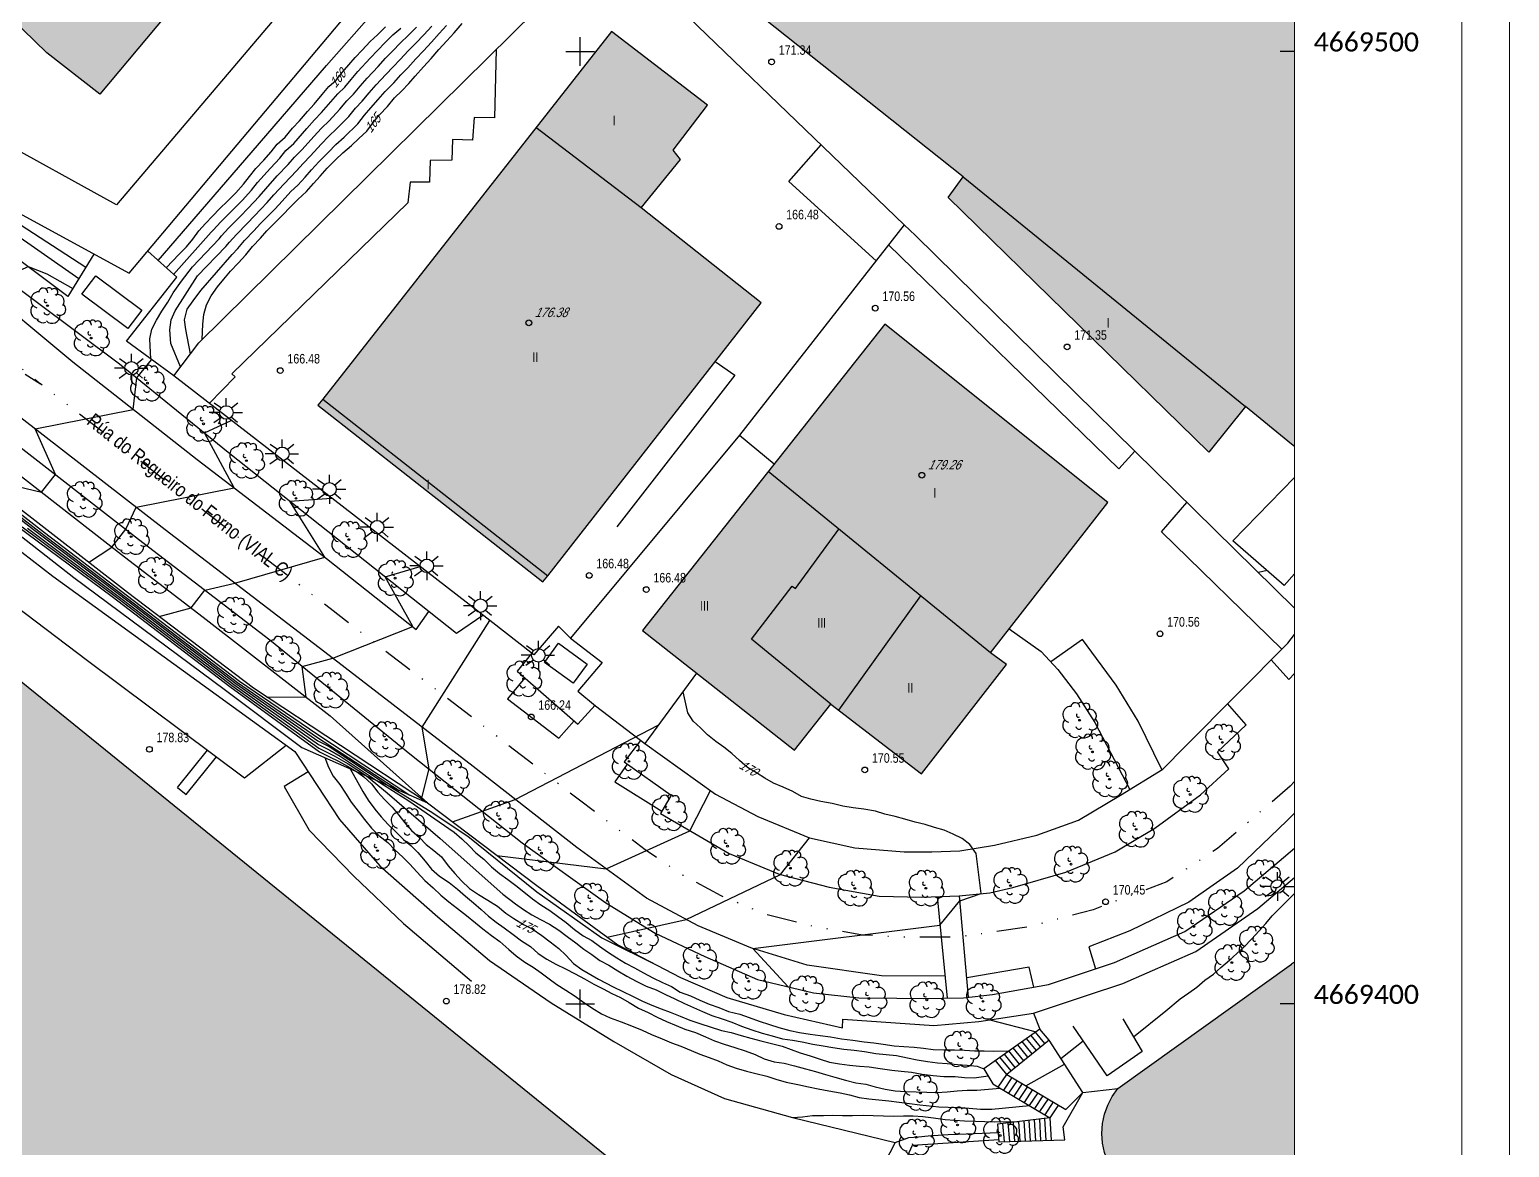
# Model space of a CAD drawing. Header units: metres. Extents: x 523239 to 523998, y 4669208 to 4669802.
# Drawn here: x 523842.2 to 523997.5, y 4669384.9 to 4669502.3 of the extents above; entities that cross this region are included whole.
import ezdxf
from ezdxf.enums import TextEntityAlignment as Align

# ---------------------------------------------------------------- set-up
doc = ezdxf.new("R2010")
doc.units = ezdxf.units.M
doc.header["$MEASUREMENT"] = 0
doc.linetypes.add('MORSE_D', pattern=[31.75, 12.7, -6.35, 0, -6.35, 0, -6.35])
for name, color, linetype in [('031006 Cota terreno', 9, 'Continuous'), ('031007 Cota edificio', 7, 'Continuous'), ('032011 Curva cada 1 m', 40, 'Continuous'), ('032015 Curva cada 5 m', 34, 'Continuous'), ('033006 Texto cota terreno', 9, 'Continuous'), ('033007 Texto cota edificio', 9, 'Continuous'), ('033015 Texto curva maestra', 42, 'Continuous'), ('052001 Edificacion', 2, 'Continuous'), ('052004 Porche Tejavana', 7, 'Continuous'), ('052006 Division alturas', 9, 'Continuous'), ('052016 Cobertizo', 7, 'Continuous'), ('052027 Edificacion por pie_alero', 2, 'Continuous'), ('052028 Edificacion pie nuevo', 2, 'Continuous'), ('053006 Texto altura edificio', 7, 'Continuous'), ('053009 Texto altura edificio predominante', 7, 'Continuous'), ('063001 Texto via urbana', 7, 'Continuous'), ('072004 Bordillo Acera', 1, 'Continuous'), ('072013 Escaleras', 1, 'Continuous'), ('082001 Valla Alambrada', 7, 'ALAMBRADA'), ('082002 Muro Tapia', 6, 'Continuous'), ('082003 Puerta', 7, 'Continuous'), ('101001 Arbol', 3, 'Continuous'), ('141002 Farola pie', 7, 'Continuous'), ('192006 Paso cebra', 9, 'Continuous'), ('192008 Linea blanca', 9, 'Continuous'), ('192009 Grandes aparcamientos', 9, 'Continuous'), ('202001 Eje Calle', 254, 'MORSE_D'), ('990001 Sombreados', 7, 'Continuous'), ('992007 Cuadricula', 7, 'Continuous'), ('993007 Textos cuadricula', 7, 'Continuous')]:
    doc.layers.add(name, color=color, linetype=linetype)
doc.layers.add('992006 Lineas cajetin', color=7, linetype='Continuous', lineweight=0)
doc.styles.add('Legend', font='calibri.ttf')
doc.styles.get("Standard").update_dxf_attribs({"font": 'arial.ttf'})
doc.linetypes.add('ALAMBRADA', pattern='A,3,[131,GEOGRAMA.SHX,S=0.5,R=0,X=0,Y=0],3', length=6)

# ---------------------------------------------------------------- blocks, each defined once
blk = doc.blocks.new('COTAP')
at = {"color": 0}
blk.add_circle((0, 0), 0.3, dxfattribs=at)
blk = doc.blocks.new('FAROLA')
at = {"color": 0}
for p, q in [((-0.71, 0), (-1.79, 0)), ((-1.26, 1.02), (-0.51, 0.49)), ((0, 0.71), (0, 1.51)), ((1.21, 0.98), (0.55, 0.45)), ((0.71, 0), (1.71, 0)), ((-1.3, -1.04), (-0.51, -0.48)), ((0, -0.71), (0, -1.51)), ((1.17, -1.04), (0.51, -0.49))]:
    blk.add_line(p, q, dxfattribs=at)
blk.add_circle((0, 0), 0.71, dxfattribs=at)
blk = doc.blocks.new('ARBOL')
at = {"color": 0}
blk.add_circle((0, 0), 0.0939, dxfattribs=at)
for centre, radius, start, end in [((-0.45, 1.37), 0.48, 359.2878, 173.6078), ((0.16, 1.55), 0.336, 23.1565, 160.4665), ((0.7, 1.41), 0.384, 301.578, 139.328), ((-0.9, 0.61), 0.852, 92.28, 254.58), ((-0.15, 0.51), 0.192, 119.14, 310.56), ((1.05, 0.46), 0.708, 319.8556, 114.7656), ((1.31, -0.4), 0.612, 235.5275, 62.0275), ((-0.89, -0.54), 0.888, 142.64, 266.54), ((-0.48, -1.08), 0.72, 213.78, 295.32), ((-0.06, -0.61), 0.336, 189.64, 323.88), ((0.48, -1), 0.852, 224.67, 0.24)]:
    blk.add_arc(centre, radius, start, end, dxfattribs=at)

msp = doc.modelspace()

# ---------------------------------------------------------------- hatches: boundary and pattern name
at = {"layer": '990001 Sombreados', "true_color": 0xafafaf}
for points in [[(523890.83, 4669556.35), (523882.25, 4669514.92), (523868.28, 4669517.86), (523849.57, 4669495.52), (523844, 4669499.85), (523840.22, 4669503.53), (523837.04, 4669507.75), (523835.02, 4669511.84), (523832.8, 4669517.33), (523831.77, 4669521.55), (523831.46, 4669525.58), (523840.17, 4669566.87)], [(523975, 4669458.52), (523974.68, 4669458.78), (523969.83, 4669462.72), (523965.99, 4669457.92), (523938.64, 4669484.67), (523940.22, 4669486.82), (523916.73, 4669505.52), (523917.6, 4669506.69), (523906.75, 4669515.46), (523928.82, 4669544.44), (523926.35, 4669546.76), (523935.67, 4669558.23), (523974.68, 4669526.27), (523975, 4669526.01)], [(523919.01, 4669473.62), (523906.4, 4669483.58), (523910.52, 4669488.64), (523909.77, 4669489.64), (523913.37, 4669494.37), (523903.29, 4669502.11), (523872.97, 4669463.48), (523872.47, 4669462.86), (523896.09, 4669444.33), (523896.59, 4669444.96)], [(523931.98, 4669471.37), (523906.55, 4669439.19), (523922.51, 4669426.64), (523926.3, 4669431.48), (523935.82, 4669424.15), (523944.76, 4669435.63), (523943.08, 4669436.87), (523955.38, 4669452.63)], [(523820.77, 4669450.46), (523918.7, 4669371.15), (523867.66, 4669308.13), (523769.73, 4669387.44), (523773.43, 4669392.01), (523765.85, 4669398.15), (523810, 4669452.65), (523817.57, 4669446.51)], [(523975, 4669363.6), (523962.8, 4669352.87), (523959.81, 4669367.47), (523957.19, 4669380.98), (523956.49, 4669381.72), (523955.89, 4669382.54), (523955.41, 4669383.44), (523955.06, 4669384.4), (523954.85, 4669385.39), (523954.78, 4669386.41), (523954.84, 4669387.43), (523955.05, 4669388.42), (523955.39, 4669389.38), (523955.86, 4669390.28), (523956.46, 4669391.11), (523974.68, 4669404.17), (523975, 4669404.39)]]:
    msp.add_hatch(color=253, dxfattribs=at).paths.add_polyline_path(points, flags=0)

# ---------------------------------------------------------------- linework, layer by layer
at = {"layer": '032011 Curva cada 1 m'}
for points, elevation in [([(523855.7, 4669478.06), (523864.79, 4669488.6), (523873.38, 4669498.52), (523878.39, 4669504.19)], 159), ([(523854.92, 4669467.71), (523854.81, 4669469.83), (523855.02, 4669470.85), (523855.54, 4669471.78), (523856.1, 4669472.72), (523856.7, 4669473.69), (523857.27, 4669474.65), (523858.14, 4669475.9), (523859.29, 4669477.39), (523862.09, 4669480.33), (523862.36, 4669480.63), (523863.09, 4669481.43), (523864.36, 4669482.72), (523865.16, 4669483.56), (523866.32, 4669484.78), (523867, 4669485.58), (523868.21, 4669486.93), (523869.35, 4669488.13), (523870, 4669488.91), (523870.81, 4669489.7), (523872.05, 4669491.08), (523872.86, 4669491.96), (523873.64, 4669492.73), (523874.78, 4669493.94), (523875.49, 4669494.81), (523876.2, 4669495.52), (523876.92, 4669496.36), (523877.63, 4669497.2), (523878.78, 4669498.43), (523879.58, 4669499.28), (523880.31, 4669500.02), (523881.15, 4669500.9), (523881.96, 4669501.66), (523882.81, 4669502.55)], 162), ([(523858.06, 4669466.9), (523857.03, 4669469.33), (523856.91, 4669470.77), (523857.07, 4669471.82), (523857.5, 4669472.78), (523859.84, 4669476.46), (523862.79, 4669479.51), (523863.2, 4669479.97), (523863.92, 4669480.79), (523865.05, 4669481.95), (523865.8, 4669482.75), (523867.14, 4669484.13), (523867.85, 4669484.94), (523868.93, 4669486.1), (523870.24, 4669487.46), (523870.91, 4669488.24), (523871.69, 4669489.05), (523872.81, 4669490.25), (523873.6, 4669491.09), (523874.43, 4669491.86), (523875.72, 4669493.17), (523876.42, 4669494.06), (523877.12, 4669494.79), (523877.86, 4669495.65), (523878.58, 4669496.5), (523879.61, 4669497.57), (523880.38, 4669498.4), (523881.1, 4669499.16), (523881.95, 4669500.07), (523882.76, 4669500.87), (523883.59, 4669501.76), (523884.42, 4669502.65)], 163), ([(523859.11, 4669468.27), (523858.6, 4669470.8), (523858.48, 4669471.83), (523858.75, 4669472.93), (523859.36, 4669473.82), (523860.18, 4669474.91), (523863.47, 4669478.68), (523864.05, 4669479.32), (523864.76, 4669480.15), (523865.74, 4669481.17), (523866.45, 4669481.95), (523867.97, 4669483.49), (523868.71, 4669484.29), (523869.64, 4669485.28), (523870.38, 4669485.96), (523871.13, 4669486.79), (523871.81, 4669487.56), (523872.57, 4669488.41), (523873.57, 4669489.43), (523874.35, 4669490.23), (523875.21, 4669491), (523876.66, 4669492.39), (523877.36, 4669493.31), (523878.03, 4669494.07), (523878.81, 4669494.94), (523879.54, 4669495.81), (523880.45, 4669496.72), (523881.19, 4669497.53), (523881.9, 4669498.29), (523882.75, 4669499.23), (523883.56, 4669500.07), (523884.38, 4669500.98), (523885.21, 4669501.88), (523885.98, 4669502.71)], 164), ([(523796.55, 4669496.15), (523796.75, 4669496.43), (523797.42, 4669497.35), (523797.97, 4669498.2), (523798.67, 4669499.09), (523800.52, 4669500.67), (523801.46, 4669501.04), (523804.33, 4669501.31), (523810.38, 4669498.78), (523816.39, 4669501.38), (523821.08, 4669499.43), (523823.72, 4669496.07), (523826.86, 4669492.21), (523831.83, 4669488.31), (523840.5, 4669482.3), (523848.12, 4669477.36)], 159), ([(523857.32, 4669476.59), (523861.27, 4669481.02), (523861.51, 4669481.28), (523862.25, 4669482.07), (523863.67, 4669483.5), (523864.51, 4669484.36), (523865.49, 4669485.42), (523866.14, 4669486.23), (523867.5, 4669487.75), (523868.46, 4669488.8), (523869.1, 4669489.59), (523869.93, 4669490.34), (523871.29, 4669491.9), (523872.11, 4669492.82), (523872.86, 4669493.59), (523873.84, 4669494.72), (523874.55, 4669495.56), (523875.29, 4669496.24), (523875.97, 4669497.07), (523876.67, 4669497.89), (523877.94, 4669499.28), (523878.77, 4669500.15), (523879.51, 4669500.89), (523880.35, 4669501.74), (523881.16, 4669502.46)], 161), ([(523791.36, 4669478.3), (523794.59, 4669479.81), (523797.59, 4669476.81), (523799.49, 4669473.2), (523814.26, 4669474.01), (523817.92, 4669469.74), (523829.81, 4669467.57), (523832.18, 4669468.59), (523837.64, 4669474.98), (523839.57, 4669476.22), (523842.07, 4669477.43), (523844.02, 4669476.65), (523846.74, 4669475.12)], 161), ([(523836.85, 4669455.31), (523843.45, 4669453.72), (523844.92, 4669455.59), (523842.78, 4669460.37), (523853.09, 4669462.42), (523853.47, 4669465.72), (523855.01, 4669467.64)], 162), ([(523848.39, 4669446.36), (523850.85, 4669447.97), (523852.3, 4669449.84), (523853.38, 4669452.15), (523863.68, 4669454.19), (523860.56, 4669459.95), (523863.38, 4669461.25)], 163), ([(523832.48, 4669457.94), (523843.19, 4669449.65), (523853.23, 4669442.01), (523864.04, 4669433.76), (523872.41, 4669427.98), (523881.01, 4669422.42)], 171), ([(523833.01, 4669457.3), (523842.6, 4669449.8), (523852.64, 4669442.2), (523863.84, 4669433.65), (523872.46, 4669427.61), (523873.64, 4669427.01), (523879.86, 4669422.93), (523881.45, 4669421.97), (523884.27, 4669420.24), (523888.2, 4669417.63), (523895.46, 4669411.78), (523902.27, 4669406.93), (523908.39, 4669403.88)], 172), ([(523855.82, 4669440.66), (523859.15, 4669441.58), (523860.61, 4669443.45), (523863.76, 4669444.16), (523873.18, 4669446.92), (523869.53, 4669452.78), (523873.9, 4669453.11)], 164), ([(523841.41, 4669450.09), (523851.46, 4669442.59), (523863.44, 4669433.44), (523872.57, 4669426.86), (523874.17, 4669426.06), (523875.64, 4669425.22), (523877.56, 4669423.94), (523879.74, 4669422.16), (523885.32, 4669417.37), (523891.9, 4669411.54), (523893.2, 4669410.5), (523894.06, 4669409.91), (523894.94, 4669409.35), (523895.84, 4669408.87), (523896.78, 4669408.39), (523897.76, 4669407.73), (523898.63, 4669407.07), (523899.54, 4669406.4), (523900.37, 4669405.74), (523901.22, 4669405.18), (523902.08, 4669404.57), (523903, 4669404.07), (523903.94, 4669403.48), (523904.91, 4669402.9), (523905.89, 4669402.39), (523906.94, 4669401.88), (523907.98, 4669401.48), (523908.96, 4669400.99), (523909.94, 4669400.54), (523910.97, 4669400.05), (523911.9, 4669399.61), (523912.84, 4669399.22), (523913.84, 4669398.8), (523914.89, 4669398.42), (523915.93, 4669398.07), (523916.95, 4669397.67), (523918.02, 4669397.27), (523919.11, 4669396.92), (523920.14, 4669396.65), (523921.23, 4669396.35), (523922.28, 4669396.2), (523923.3, 4669396.01), (523924.43, 4669395.77), (523925.51, 4669395.59), (523926.52, 4669395.41), (523927.68, 4669395.26), (523928.76, 4669395.15), (523929.85, 4669395.01), (523931.03, 4669394.78), (523932.13, 4669394.7), (523933.2, 4669394.59), (523934.35, 4669394.34), (523935.38, 4669394.12), (523936.48, 4669393.95), (523937.52, 4669393.83), (523938.52, 4669393.74), (523939.62, 4669393.64), (523940.64, 4669393.57), (523941.66, 4669393.48), (523942.36, 4669393.2)], 174), ([(523842, 4669449.94), (523852.05, 4669442.4), (523863.64, 4669433.55), (523872.52, 4669427.23), (523873.72, 4669426.64), (523874.82, 4669426.01), (523878.7, 4669423.44), (523882.03, 4669421.33), (523885.19, 4669419.11), (523886.78, 4669418.02), (523887.58, 4669417.33), (523888.34, 4669416.61), (523889.05, 4669415.87), (523889.9, 4669415.2), (523890.7, 4669414.41), (523891.54, 4669413.7), (523892.42, 4669413.06), (523893.23, 4669412.42), (523894.1, 4669411.78), (523895, 4669411.05), (523895.86, 4669410.41), (523896.8, 4669409.82), (523897.63, 4669409.23), (523898.52, 4669408.55), (523899.41, 4669407.81), (523900.32, 4669407.16), (523901.23, 4669406.66), (523902.04, 4669406.05), (523902.87, 4669405.46), (523903.86, 4669404.85), (523904.75, 4669404.29), (523905.71, 4669403.78), (523906.65, 4669403.28), (523907.64, 4669402.75), (523908.66, 4669402.26), (523909.58, 4669401.83), (523910.5, 4669401.25), (523911.59, 4669400.84), (523912.58, 4669400.39), (523913.55, 4669399.99), (523914.55, 4669399.62), (523915.58, 4669399.21), (523916.76, 4669398.91), (523917.73, 4669398.56), (523918.8, 4669398.19), (523919.87, 4669397.84), (523920.84, 4669397.51), (523922, 4669397.21), (523923.01, 4669396.99), (523924.14, 4669396.82), (523925.21, 4669396.68), (523926.27, 4669396.54), (523927.44, 4669396.35), (523928.64, 4669396.18), (523929.8, 4669396.02), (523930.82, 4669395.92), (523931.82, 4669395.76), (523932.97, 4669395.61), (523933.99, 4669395.53), (523935.06, 4669395.46), (523936.06, 4669395.35), (523937.06, 4669395.23), (523938.19, 4669395.18), (523939.29, 4669395.17), (523940.36, 4669395.13), (523941.39, 4669395.09), (523942.41, 4669395.08), (523943.43, 4669395.05), (523945, 4669395.06)], 173), ([(523972.11, 4669445.49), (523971.21, 4669445.28)], 171), ([(523883.39, 4669421.65), (523884.14, 4669424.67), (523883.42, 4669429.05), (523890.52, 4669440.24)], 166), ([(523886.61, 4669419.13), (523893.18, 4669421.47), (523908.2, 4669429.25)], 167), ([(523873.2, 4669425.86), (523873.59, 4669424.86), (523874.08, 4669423.91), (523874.76, 4669423.04), (523875.38, 4669422.14), (523875.95, 4669421.19), (523876.69, 4669420.24), (523877.37, 4669419.37), (523878.09, 4669418.45), (523878.88, 4669417.68), (523879.81, 4669416.94), (523880.54, 4669416.17), (523881.39, 4669415.42), (523882.12, 4669414.68), (523882.87, 4669413.86), (523883.71, 4669412.96), (523884.57, 4669412.19), (523885.37, 4669411.42), (523886.23, 4669410.71), (523887.11, 4669410.02), (523888.08, 4669409.28), (523889.01, 4669408.53), (523889.8, 4669407.88), (523890.71, 4669407.18), (523891.57, 4669406.57), (523892.5, 4669405.73), (523893.28, 4669405.04), (523894.2, 4669404.4), (523895.08, 4669403.87), (523895.89, 4669403.26), (523896.73, 4669402.64), (523897.54, 4669402.05), (523898.48, 4669401.45), (523899.36, 4669400.88), (523900.25, 4669400.27), (523901.24, 4669399.59), (523902.23, 4669398.97), (523903.14, 4669398.54), (523904.29, 4669398.12), (523905.39, 4669397.71), (523906.51, 4669397.26), (523907.5, 4669396.8), (523908.6, 4669396.34), (523909.59, 4669395.92), (523910.58, 4669395.56), (523911.64, 4669395.11), (523912.58, 4669394.73), (523913.54, 4669394.36), (523914.48, 4669394.01), (523915.4, 4669393.61), (523916.36, 4669393.26), (523917.46, 4669392.94), (523918.45, 4669392.71), (523919.58, 4669392.42), (523920.55, 4669392.09), (523921.64, 4669391.77), (523922.85, 4669391.54), (523923.97, 4669391.28), (523924.99, 4669391.08), (523926.1, 4669390.86), (523927.28, 4669390.66), (523928.27, 4669390.45), (523929.29, 4669390.18), (523930.31, 4669390.04), (523931.36, 4669389.92), (523932.41, 4669389.81), (523933.49, 4669389.67), (523934.59, 4669389.55), (523935.66, 4669389.41), (523937.64, 4669389.2), (523939.61, 4669389.14), (523940.82, 4669389.07), (523942.03, 4669388.96), (523943.23, 4669388.95), (523947.17, 4669389.32)], 177), ([(523875.85, 4669424.7), (523876.65, 4669423.25), (523877.17, 4669422.31), (523877.74, 4669421.38), (523878.46, 4669420.46), (523879.12, 4669419.64), (523879.86, 4669418.85), (523880.6, 4669418.1), (523881.46, 4669417.28), (523882.23, 4669416.62), (523882.96, 4669415.89), (523883.72, 4669414.98), (523884.38, 4669414.14), (523885.22, 4669413.43), (523886.24, 4669412.74), (523887.12, 4669412.05), (523887.95, 4669411.32), (523888.82, 4669410.63), (523889.6, 4669409.9), (523890.37, 4669409.21), (523891.18, 4669408.57), (523892.02, 4669407.99), (523892.96, 4669407.29), (523893.84, 4669406.63), (523894.78, 4669406.02), (523895.59, 4669405.3), (523896.5, 4669404.69), (523897.46, 4669404.16), (523898.46, 4669403.68), (523899.47, 4669403.15), (523900.46, 4669402.64), (523901.43, 4669402.08), (523902.42, 4669401.59), (523903.33, 4669401.11), (523904.25, 4669400.68), (523905.13, 4669400.15), (523906.13, 4669399.54), (523907.14, 4669399.09), (523908.09, 4669398.61), (523909.07, 4669398.15), (523910.07, 4669397.75), (523910.99, 4669397.35), (523912.11, 4669396.99), (523913.15, 4669396.56), (523914.1, 4669396.14), (523915.11, 4669395.77), (523916.22, 4669395.43), (523917.31, 4669395.06), (523918.38, 4669394.68), (523919.32, 4669394.23), (523920.37, 4669393.93), (523921.42, 4669393.77), (523922.51, 4669393.49), (523923.64, 4669393.2), (523924.71, 4669392.92), (523925.74, 4669392.59), (523926.73, 4669392.32), (523927.87, 4669392), (523928.95, 4669391.73), (523930, 4669391.56), (523930.97, 4669391.31), (523932.02, 4669391.05), (523933.06, 4669390.88), (523934.18, 4669390.81), (523935.27, 4669390.76), (523936.39, 4669390.72), (523937.44, 4669390.71), (523938.52, 4669390.78), (523939.57, 4669390.89), (523940.62, 4669390.94), (523941.64, 4669390.96), (523944.09, 4669391.16)], 176), ([(523891.27, 4669415.6), (523902.72, 4669414.19), (523911.53, 4669418.18), (523913.68, 4669422.41)], 168), ([(523902.85, 4669407), (523911.12, 4669408.88), (523921.02, 4669413.6), (523924.07, 4669417.44)], 169), ([(523958.09, 4669396.56), (523961.48, 4669399.26), (523962.98, 4669400.53), (523963.88, 4669401.15), (523964.73, 4669401.77), (523965.59, 4669402.48), (523966.5, 4669403.13), (523967.26, 4669403.83), (523968.18, 4669404.58), (523968.92, 4669405.3), (523969.7, 4669406.01), (523970.49, 4669406.79), (523971.29, 4669407.66), (523971.97, 4669408.43), (523972.63, 4669409.26), (523975, 4669411.6)], 171), ([(523942.99, 4669398.32), (523947.88, 4669397.08)], 172), ([(523950.47, 4669394.26), (523952.81, 4669396.13)], 171), ([(523946.79, 4669391.41), (523950.86, 4669393.66)], 176), ([(523951, 4669388.92), (523952.76, 4669390.69)], 177), ([(523922.3, 4669388.09), (523923.35, 4669388.14), (523924.4, 4669388.28), (523925.53, 4669388.3), (523926.53, 4669388.31), (523927.55, 4669388.28), (523928.6, 4669388.3), (523929.72, 4669388.31), (523930.77, 4669388.28), (523931.84, 4669388.24), (523932.89, 4669388.23), (523933.95, 4669388.24), (523934.97, 4669388.24), (523935.97, 4669388.18), (523937.09, 4669388.04), (523938.32, 4669387.87), (523939.34, 4669387.78), (523940.36, 4669387.72), (523941.49, 4669387.7), (523942.49, 4669387.65), (523943.51, 4669387.61), (523946.03, 4669387.64)], 178), ([(523933.08, 4669385.46), (523934.5, 4669385.97), (523935.52, 4669386.06), (523936.55, 4669386.14), (523937.57, 4669386.23), (523938.62, 4669386.28), (523939.67, 4669386.32), (523943.88, 4669386.5)], 179)]:
    msp.add_lwpolyline(points, dxfattribs=dict(at, elevation=elevation))
at = {"layer": '032015 Curva cada 5 m'}
for points, elevation in [([(523856.54, 4669477.3), (523857.89, 4669478.71), (523858.66, 4669479.48), (523859.33, 4669480.3), (523859.97, 4669481.16), (523860.66, 4669481.94), (523861.42, 4669482.71), (523862.16, 4669483.5), (523862.98, 4669484.27), (523863.86, 4669485.16), (523864.66, 4669486.06), (523865.29, 4669486.88), (523865.96, 4669487.71), (523866.78, 4669488.57), (523867.57, 4669489.47), (523868.2, 4669490.26), (523869.05, 4669490.99), (523869.8, 4669491.94), (523870.53, 4669492.72), (523871.36, 4669493.69), (523872.08, 4669494.45), (523872.9, 4669495.49), (523873.61, 4669496.31), (523874.38, 4669496.97), (523875.02, 4669497.78), (523875.71, 4669498.58), (523876.37, 4669499.36), (523877.1, 4669500.14), (523877.96, 4669501.03), (523878.72, 4669501.76), (523879.55, 4669502.58)], 160), ([(523860.31, 4669469.75), (523860.4, 4669471.38), (523860.49, 4669472.4), (523860.79, 4669473.39), (523861.27, 4669474.33), (523861.93, 4669475.3), (523862.6, 4669476.11), (523863.29, 4669476.94), (523864.1, 4669477.79), (523864.9, 4669478.66), (523865.59, 4669479.51), (523866.43, 4669480.4), (523867.1, 4669481.15), (523867.97, 4669482.03), (523868.8, 4669482.85), (523869.56, 4669483.64), (523870.36, 4669484.46), (523871.28, 4669485.31), (523872.02, 4669486.12), (523872.71, 4669486.89), (523873.45, 4669487.76), (523874.33, 4669488.61), (523875.1, 4669489.36), (523875.99, 4669490.14), (523876.76, 4669490.85), (523877.6, 4669491.62), (523878.3, 4669492.56), (523878.94, 4669493.34), (523879.76, 4669494.23), (523880.5, 4669495.12), (523881.29, 4669495.86), (523882, 4669496.65), (523882.69, 4669497.42), (523883.55, 4669498.39), (523884.36, 4669499.27), (523885.16, 4669500.19), (523886.01, 4669501.1), (523886.77, 4669501.95), (523887.6, 4669502.92)], 165), ([(523790.92, 4669482.47), (523791, 4669482.55), (523791.6, 4669483.36), (523792.22, 4669484.25), (523792.83, 4669485.05), (523795.52, 4669488.49), (523800.07, 4669490.88), (523804.03, 4669489.6), (523807.6, 4669490.5), (523810.3, 4669488.83), (523813.13, 4669487.18), (523815.16, 4669486.74), (523816.56, 4669486.64), (523822.52, 4669487.53), (523826.56, 4669488.49), (523827.56, 4669488.64), (523828.56, 4669488.55), (523829.51, 4669488.18), (523830.54, 4669487.59), (523836.17, 4669483.95), (523847.38, 4669476.16)], 160), ([(523746.27, 4669404.7), (523751.36, 4669407.68), (523755.24, 4669409.69), (523759.31, 4669412.58), (523763.61, 4669416.53), (523771.23, 4669423.2), (523778.3, 4669430.14), (523783.31, 4669435.79), (523790.94, 4669444.86), (523798.03, 4669453.85), (523803.83, 4669460.93), (523808.5, 4669463.57), (523813.74, 4669465.82), (523815.16, 4669466.23), (523815.94, 4669466.2), (523817.85, 4669465.76), (523824.46, 4669463.28), (523827.96, 4669461.81), (523833.05, 4669457.83), (523843.78, 4669449.5), (523853.82, 4669441.82), (523864.24, 4669433.87), (523872.35, 4669428.36), (523882.13, 4669421.93)], 170), ([(523840.82, 4669450.24), (523850.87, 4669442.78), (523863.24, 4669433.33), (523872.63, 4669426.48), (523873.69, 4669425.94), (523874.63, 4669425.49), (523875.57, 4669424.98), (523876.46, 4669424.44), (523876.76, 4669424.22), (523877.29, 4669423.83), (523878.1, 4669423.1), (523878.75, 4669422.22), (523879.47, 4669421.45), (523880.25, 4669420.67), (523880.96, 4669419.82), (523881.6, 4669419.02), (523882.31, 4669418.21), (523883.13, 4669417.49), (523883.84, 4669416.73), (523884.65, 4669416.11), (523885.45, 4669415.43), (523886.15, 4669414.5), (523886.83, 4669413.7), (523887.53, 4669412.92), (523888.38, 4669412.12), (523889.33, 4669411.5), (523890.32, 4669410.9), (523891.31, 4669410.26), (523892.21, 4669409.54), (523893.05, 4669408.96), (523894.05, 4669408.34), (523894.95, 4669407.88), (523895.97, 4669407.2), (523896.86, 4669406.51), (523897.75, 4669405.81), (523898.5, 4669405.13), (523899.31, 4669404.25), (523900.19, 4669403.61), (523901.94, 4669402.6), (523903.48, 4669401.8), (523904.47, 4669401.32), (523905.51, 4669400.81), (523906.55, 4669400.28), (523907.52, 4669399.86), (523908.51, 4669399.47), (523909.46, 4669399.13), (523910.51, 4669398.7), (523911.5, 4669398.3), (523912.67, 4669397.91), (523913.66, 4669397.6), (523914.84, 4669397.22), (523915.86, 4669396.99), (523916.91, 4669396.7), (523917.93, 4669396.42), (523918.98, 4669396.13), (523920.08, 4669395.86), (523921.22, 4669395.55), (523922.16, 4669395.2), (523923.11, 4669394.88), (523924.16, 4669394.56), (523925.18, 4669394.21), (523926.17, 4669393.89), (523927.21, 4669393.72), (523928.29, 4669393.56), (523929.31, 4669393.47), (523930.34, 4669393.38), (523931.51, 4669393.23), (523932.71, 4669393.04), (523933.71, 4669392.93), (523934.79, 4669392.83), (523935.92, 4669392.64), (523937.04, 4669392.5), (523938.19, 4669392.38), (523939.35, 4669392.37), (523940.35, 4669392.29), (523941.36, 4669392.25), (523942.82, 4669392.44)], 175), ([(523867.09, 4669432.25), (523871.23, 4669432.22), (523870.83, 4669435.44), (523874.03, 4669436.29), (523882.43, 4669439.61), (523879.52, 4669444.85), (523883.19, 4669445.91)], 165), ([(523921.85, 4669401.78), (523918.13, 4669405.81), (523937.77, 4669408.27), (523939.87, 4669410.81), (523942.1, 4669411.58), (523941.56, 4669415.78), (523940.92, 4669416.75), (523940.11, 4669417.37), (523939.17, 4669417.82), (523938.22, 4669418.25), (523937.21, 4669418.54), (523936.22, 4669418.84), (523935.17, 4669419.09), (523934.07, 4669419.41), (523933.07, 4669419.68), (523932, 4669419.91), (523931, 4669420.23), (523929.78, 4669420.45), (523928.65, 4669420.59), (523927.58, 4669420.78), (523926.45, 4669421.05), (523925.28, 4669421.27), (523924.23, 4669421.49), (523923.25, 4669421.79), (523922.32, 4669422.3), (523921.3, 4669422.75), (523920.3, 4669423.19), (523919.37, 4669423.72), (523918.5, 4669424.27), (523917.57, 4669424.81), (523916.71, 4669425.55), (523915.91, 4669426.29), (523915.09, 4669426.95), (523914.23, 4669427.54), (523913.38, 4669428.25), (523912.62, 4669428.97), (523911.87, 4669429.68), (523911.32, 4669430.55), (523910.8, 4669432.78)], 170)]:
    msp.add_lwpolyline(points, dxfattribs=dict(at, elevation=elevation))
at = {"layer": '052001 Edificacion', "flags": 128}
msp.add_lwpolyline([(523975, 4669404.39), (523974.68, 4669404.17)], dxfattribs=at)
at = {"layer": '052004 Porche Tejavana', "flags": 128}
for points in [[(523821.36, 4669506.45), (523825.02, 4669495.12), (523827.2, 4669492.35), (523832.05, 4669488.63), (523841.05, 4669483.06), (523852.66, 4669476.71), (523878.29, 4669507.25), (523875.08, 4669510.44), (523873.58, 4669510.15), (523851.34, 4669483.88), (523838.23, 4669491.09), (523834.12, 4669493.83), (523831.93, 4669495.76), (523829.95, 4669497.54), (523829.09, 4669500.16), (523826.49, 4669508), (523821.36, 4669506.45)], [(523975, 4669445.17), (523973.89, 4669443.94), (523968.53, 4669448.63), (523975, 4669455.28)]]:
    msp.add_lwpolyline(points, dxfattribs=at)
at = {"layer": '052006 Division alturas', "flags": 128}
for points in [[(523906.4, 4669483.58), (523895.36, 4669492.01)], [(523940.22, 4669486.82), (523969.83, 4669462.72)], [(523872.97, 4669463.48), (523896.59, 4669444.96)], [(523943.08, 4669436.87), (523919.75, 4669455.89)], [(523926.3, 4669431.48), (523918, 4669438.31), (523922.26, 4669443.87), (523922.6, 4669443.63), (523927.16, 4669449.85)], [(523935.74, 4669442.86), (523927.11, 4669430.85)]]:
    msp.add_lwpolyline(points, dxfattribs=at)
at = {"layer": '052016 Cobertizo', "flags": 128}
for points in [[(523849.14, 4669476.46), (523853.98, 4669472.83), (523852.53, 4669470.9), (523847.7, 4669474.53), (523849.14, 4669476.46)], [(523897.72, 4669437.87), (523900.72, 4669435.68), (523899.25, 4669433.66), (523896.25, 4669435.86), (523897.72, 4669437.87)]]:
    msp.add_lwpolyline(points, dxfattribs=at)
at = {"layer": '052027 Edificacion por pie_alero', "flags": 128}
for points in [[(523890.83, 4669556.35), (523882.25, 4669514.92), (523868.28, 4669517.86), (523849.57, 4669495.52), (523844, 4669499.85), (523840.22, 4669503.53), (523837.04, 4669507.75), (523835.02, 4669511.84), (523832.8, 4669517.33), (523831.77, 4669521.55), (523831.46, 4669525.58), (523840.17, 4669566.87), (523890.83, 4669556.35)], [(523975, 4669458.52), (523974.68, 4669458.78), (523969.83, 4669462.72), (523965.99, 4669457.92), (523938.64, 4669484.67), (523940.22, 4669486.82), (523916.73, 4669505.52), (523917.6, 4669506.69), (523906.75, 4669515.46), (523928.82, 4669544.44), (523926.35, 4669546.76), (523935.67, 4669558.23), (523974.68, 4669526.27)], [(523919.01, 4669473.62), (523906.4, 4669483.58), (523910.52, 4669488.64), (523909.77, 4669489.64), (523913.37, 4669494.37), (523903.29, 4669502.11), (523872.97, 4669463.48), (523872.47, 4669462.86), (523896.09, 4669444.33), (523896.59, 4669444.96), (523919.01, 4669473.62)], [(523931.98, 4669471.37), (523906.55, 4669439.19), (523922.51, 4669426.64), (523926.3, 4669431.48), (523935.82, 4669424.15), (523944.76, 4669435.63), (523943.08, 4669436.87), (523955.38, 4669452.63), (523931.98, 4669471.37)], [(523820.77, 4669450.46), (523918.7, 4669371.15), (523867.66, 4669308.13), (523769.73, 4669387.44), (523773.43, 4669392.01), (523765.85, 4669398.15), (523810, 4669452.65), (523817.57, 4669446.51), (523820.77, 4669450.46)]]:
    msp.add_lwpolyline(points, dxfattribs=at)
at = {"layer": '052028 Edificacion pie nuevo', "flags": 128}
msp.add_lwpolyline([(523975, 4669363.6), (523962.8, 4669352.87), (523959.81, 4669367.47), (523957.19, 4669380.98), (523956.49, 4669381.72), (523955.89, 4669382.54), (523955.41, 4669383.44), (523955.06, 4669384.4), (523954.85, 4669385.39), (523954.78, 4669386.41), (523954.84, 4669387.43), (523955.05, 4669388.42), (523955.39, 4669389.38), (523955.86, 4669390.28), (523956.46, 4669391.11), (523974.68, 4669404.17)], dxfattribs=at)
at = {"layer": '072004 Bordillo Acera', "flags": 128}
for points in [[(523830.89, 4669551.63), (523828.31, 4669552.13), (523823.7, 4669529.5), (523819.15, 4669511.12), (523817.34, 4669511.59), (523816.41, 4669507.55), (523816.2, 4669503.62), (523816.46, 4669500.48), (523817.16, 4669497.14), (523818.33, 4669493.88), (523820.17, 4669490.58), (523822.91, 4669487.02), (523827.07, 4669483.33), (523836.4, 4669476.01), (523838.27, 4669477.19), (523851.63, 4669467.22), (523863.04, 4669457.93), (523887.01, 4669438.91), (523889.78, 4669440.81)], [(523839.6, 4669459.72), (523853.63, 4669448.81), (523867.41, 4669438.22), (523882.3, 4669426.13), (523893.92, 4669416.92), (523902.7, 4669410.62), (523907.88, 4669407.43), (523913.1, 4669404.97), (523918.62, 4669402.55), (523924.48, 4669401.16), (523929.27, 4669400.64), (523933.24, 4669400.61), (523936.06, 4669400.58), (523940.24, 4669400.65), (523943.28, 4669400.99), (523949.17, 4669402.04), (523956.11, 4669404.36), (523963.46, 4669407.6), (523969.69, 4669411.89), (523975, 4669416.37)], [(523838.13, 4669457.86), (523852.18, 4669446.94), (523860.42, 4669440.6), (523873.77, 4669430.25), (523883.99, 4669421.11)], [(523945.03, 4669439.37), (523948.41, 4669436.99), (523950.14, 4669435.1), (523952.11, 4669432.56), (523954.03, 4669429.53), (523957.69, 4669422.52)], [(523894.93, 4669436.81), (523893.38, 4669434.92), (523899.75, 4669429.38), (523901.57, 4669431.35)], [(523972.54, 4669436.14), (523974.38, 4669434.05), (523975, 4669434.69)], [(523906.34, 4669427.67), (523904.63, 4669425.42), (523909.57, 4669421.91), (523908.42, 4669419.98), (523915.65, 4669415.8), (523920.9, 4669413.63), (523926.14, 4669412.25), (523931.4, 4669411.33), (523935.86, 4669411.22), (523939.79, 4669411.34), (523943.02, 4669411.68), (523945.41, 4669412.23), (523950.99, 4669413.83), (523956.17, 4669415.96), (523960.31, 4669418.46), (523965.12, 4669421.96), (523968.11, 4669424.68), (523966.92, 4669426.48), (523969.91, 4669429.29), (523967.96, 4669431.53)], [(523947.6, 4669399.03), (523953.27, 4669400.92), (523956.96, 4669402.15), (523964.62, 4669405.52), (523971.13, 4669410.01), (523975, 4669413.27)], [(523927.61, 4669359.84), (523926.95, 4669361.57), (523927.99, 4669361.94), (523930.07, 4669363.71), (523930.84, 4669365.69), (523930.72, 4669367.43), (523930.51, 4669370.71), (523930.55, 4669373.25), (523931, 4669375.85), (523931.84, 4669378.47), (523934.9, 4669385.18), (523943.94, 4669385.75)]]:
    msp.add_lwpolyline(points, dxfattribs=at)
at = {"layer": '072013 Escaleras', "flags": 128}
for points in [[(523948.79, 4669395.84), (523947.8, 4669397.03)], [(523949.23, 4669396.2), (523948.27, 4669397.36)], [(523946.56, 4669394.04), (523945.46, 4669395.39)], [(523947.01, 4669394.4), (523945.93, 4669395.72)], [(523947.45, 4669394.76), (523946.4, 4669396.04)], [(523947.9, 4669395.12), (523946.87, 4669396.37)], [(523948.34, 4669395.48), (523947.33, 4669396.7)], [(523943.89, 4669391.27), (523944.78, 4669392.6), (523943.59, 4669394.07)], [(523945.23, 4669392.96), (523944.06, 4669394.4)], [(523945.67, 4669393.32), (523944.53, 4669394.73)], [(523946.12, 4669393.68), (523944.99, 4669395.06)], [(523945.32, 4669392.28), (523944.43, 4669390.95)], [(523945.86, 4669391.96), (523944.97, 4669390.62)], [(523946.41, 4669391.64), (523945.52, 4669390.3)], [(523946.95, 4669391.32), (523946.06, 4669389.98)], [(523947.49, 4669391), (523946.6, 4669389.66)], [(523948.03, 4669390.67), (523947.14, 4669389.33)], [(523948.57, 4669390.35), (523947.68, 4669389.01)], [(523949.12, 4669390.03), (523948.23, 4669388.69)], [(523949.66, 4669389.71), (523948.77, 4669388.36)], [(523950.2, 4669389.39), (523949.31, 4669388.04), (523949.44, 4669385.69)], [(523946, 4669387.64), (523946.15, 4669385.59)], [(523946.56, 4669387.71), (523946.7, 4669385.61)], [(523947.11, 4669387.77), (523947.25, 4669385.62)], [(523947.66, 4669387.84), (523947.8, 4669385.64)], [(523948.21, 4669387.91), (523948.34, 4669385.66)], [(523948.76, 4669387.97), (523948.89, 4669385.67)], [(523944.35, 4669387.44), (523944.51, 4669385.54)], [(523944.9, 4669387.5), (523945.06, 4669385.55)], [(523945.45, 4669387.57), (523945.6, 4669385.57)]]:
    msp.add_lwpolyline(points, dxfattribs=at)
at = {"layer": '082001 Valla Alambrada', "flags": 128}
for points in [[(523846.21, 4669474.26), (523832.78, 4669484.31), (523827.02, 4669489.1), (523824.19, 4669492.49), (523821.84, 4669496.59), (523821, 4669499.46), (523820.52, 4669503.01), (523821.17, 4669507.22)], [(523916.72, 4669459.72), (523898.98, 4669438.41)], [(523898.98, 4669438.41), (523897.71, 4669439.67), (523895.13, 4669436.65)], [(523898.98, 4669438.41), (523902.31, 4669435.83), (523899.74, 4669432.82), (523901.62, 4669431.31)], [(523974.28, 4669437.89), (523975, 4669438.79)], [(523870.06, 4669426.5), (523874.75, 4669419.37), (523878.97, 4669414.51), (523885.06, 4669409.15), (523890.48, 4669404.55), (523896.97, 4669400.11), (523903.54, 4669396.05), (523909.57, 4669392.6), (523915.16, 4669390.07), (523922.3, 4669388.09), (523933.08, 4669385.46), (523928.09, 4669375.82), (523926.36, 4669370.75), (523925.31, 4669364.75), (523918.15, 4669355.77), (523909.32, 4669337.36), (523900.41, 4669318.87), (523898.94, 4669316.15), (523897.44, 4669313.37), (523890.1, 4669298.83), (523882.88, 4669285)], [(523918.65, 4669419.67), (523924.07, 4669417.44), (523928.82, 4669416.38), (523934, 4669415.96), (523936.92, 4669415.98), (523939.86, 4669416.09), (523943.51, 4669416.66), (523947.94, 4669417.72), (523952.31, 4669419.31), (523956.71, 4669421.92), (523961.17, 4669424.66), (523963.53, 4669427.07)]]:
    msp.add_lwpolyline(points, dxfattribs=at)
at = {"layer": '082002 Muro Tapia', "flags": 128}
for points in [[(523857.33, 4669465.93), (523859.98, 4669469.42), (523902.91, 4669511.79)], [(523934.02, 4669481.81), (523902.91, 4669511.79)], [(523934.02, 4669481.81), (523916.72, 4669459.72), (523920.38, 4669456.69)], [(523975, 4669441.56), (523935.21, 4669480.66), (523934.02, 4669481.81)], [(523848.96, 4669478.73), (523846.21, 4669474.26)], [(523857.33, 4669465.93), (523852.37, 4669469.6), (523857.65, 4669476.29), (523854.61, 4669479.04)], [(523883.99, 4669421.11), (523865.72, 4669433.15), (523852.48, 4669443.19), (523827.67, 4669462.43), (523815.02, 4669467.09), (523803.53, 4669461.48), (523785.2, 4669438.75), (523776.4, 4669428.62), (523765.82, 4669418.96), (523757.32, 4669411.83), (523751.74, 4669408.19), (523746.08, 4669405.03)], [(523890.52, 4669440.24), (523857.33, 4669465.93)], [(523747.13, 4669403.15), (523753.2, 4669406.2), (523759.32, 4669410), (523768.51, 4669417.65), (523780.14, 4669428.98), (523792.29, 4669442.59), (523803.37, 4669457.3), (523809.52, 4669462.11), (523812.89, 4669463.44), (523815.43, 4669463.94), (523817.19, 4669463.94), (523818.66, 4669463.77), (523820.88, 4669462.99), (523826.15, 4669460.33), (523833.09, 4669455.51), (523846.84, 4669444.77), (523862.62, 4669433.06), (523870.77, 4669426.93), (523883.99, 4669421.11)], [(523830.5, 4669455.82), (523844.63, 4669444.91), (523870.06, 4669426.5)], [(523912.23, 4669434.72), (523906.78, 4669427.33), (523914.2, 4669422.04), (523918.65, 4669419.67)], [(523883.99, 4669421.11), (523895.45, 4669412.43), (523903.95, 4669406.19), (523910.52, 4669402.77), (523915.39, 4669400.68), (523921.43, 4669398.9), (523927.55, 4669397.5), (523927.59, 4669398.4), (523937.13, 4669397.75), (523941.85, 4669398.14), (523947.6, 4669399.03), (523948.27, 4669397.36), (523942.36, 4669393.2), (523943.33, 4669391.61), (523949.31, 4669388.04), (523943.8, 4669387.37), (523943.96, 4669385.52), (523950.88, 4669385.73), (523950.72, 4669387.11), (523952.76, 4669390.69)], [(523956.98, 4669398.42), (523959, 4669395.02), (523955.33, 4669392.46), (523951.76, 4669397.66)], [(523952.76, 4669390.69), (523949.23, 4669396.2), (523944.78, 4669392.6), (523951, 4669388.92)], [(523952.76, 4669390.69), (523956.46, 4669391.11)]]:
    msp.add_lwpolyline(points, dxfattribs=at)
at = {"layer": '082003 Puerta', "flags": 128}
for points in [[(523895.13, 4669436.65), (523890.52, 4669440.24)], [(523963.53, 4669427.07), (523974.28, 4669437.89)], [(523901.62, 4669431.31), (523906.78, 4669427.33)]]:
    msp.add_lwpolyline(points, dxfattribs=at)
at = {"layer": '192006 Paso cebra'}
for points in [[(523857.74, 4669422.73), (523860.87, 4669426.66)], [(523858.65, 4669422), (523861.81, 4669425.96)], [(523857.74, 4669422.73), (523858.65, 4669422)]]:
    msp.add_lwpolyline(points, dxfattribs=at)
at = {"layer": '192006 Paso cebra', "flags": 128}
for points in [[(523937.47, 4669411.27), (523938.52, 4669400.62)], [(523940.78, 4669400.71), (523939.82, 4669411.34)]]:
    msp.add_lwpolyline(points, dxfattribs=at)
at = {"layer": '192008 Linea blanca', "flags": 128}
for points in [[(523821.38, 4669461.22), (523818.74, 4669458.05), (523832.04, 4669448.35), (523848.3, 4669436.07), (523864.78, 4669423.74), (523869.14, 4669427.16)], [(523871.46, 4669424.37), (523868.92, 4669422.82), (523871.56, 4669418.23), (523876.24, 4669413.41), (523881.47, 4669408.43), (523888.59, 4669402.4)]]:
    msp.add_lwpolyline(points, dxfattribs=at)
at = {"layer": '192009 Grandes aparcamientos', "flags": 128}
for points in [[(523891.18, 4669500.21), (523891.02, 4669493.02), (523888.89, 4669493.05), (523888.69, 4669490.69), (523886.59, 4669490.76), (523886.52, 4669488.59), (523884.27, 4669488.56), (523884.17, 4669486.29), (523882.14, 4669486.27), (523881.92, 4669484.09), (523863.42, 4669466.17), (523863.8, 4669465.85), (523861.07, 4669463.04)], [(523931.06, 4669478.03), (523921.89, 4669486.34), (523925.31, 4669490.2)], [(523958.24, 4669458.03), (523956.56, 4669456.17), (523932.37, 4669479.7)], [(523836.4, 4669476.01), (523846.74, 4669467.4), (523859.78, 4669457.17), (523873.37, 4669446.77), (523882.8, 4669439.32), (523884.12, 4669441.2)], [(523938.29, 4669402.92), (523931.65, 4669402.95), (523923.84, 4669404.07), (523917.91, 4669405.88), (523912.39, 4669408.19), (523906.96, 4669411.12), (523899.65, 4669416.41), (523888.77, 4669424.92), (523873.65, 4669436.58), (523856.45, 4669449.77), (523830.48, 4669469.91)], [(523914.19, 4669467.46), (523916.25, 4669466.03), (523903.85, 4669450.09)], [(523973.65, 4669437.25), (523961.01, 4669449.58), (523963.7, 4669452.65)], [(523961.06, 4669424.61), (523958.59, 4669429.69), (523956.27, 4669433.47), (523952.74, 4669438.27), (523949.41, 4669435.9)], [(523894.18, 4669434.22), (523892.38, 4669432.03), (523897.77, 4669427.91), (523899.36, 4669429.72)], [(523904.95, 4669425.19), (523903.64, 4669423.31), (523908.57, 4669420.23)], [(523975, 4669420.04), (523974.18, 4669419.22), (523969.02, 4669414.27), (523963.9, 4669410.7), (523957.7, 4669407.66), (523953.39, 4669406), (523954.11, 4669403.69)], [(523947.63, 4669401.77), (523947.15, 4669403.85), (523940.6, 4669402.74)]]:
    msp.add_lwpolyline(points, dxfattribs=at)
at = {"layer": '202001 Eje Calle', "ltscale": 0.25, "flags": 128}
for points in [[(523824.25, 4669481.49), (523832.84, 4669473.66), (523843.36, 4669465.09)], [(523820.08, 4669476.62), (523828.13, 4669474.86), (523843.36, 4669465.09)], [(523975, 4669423.34), (523974.53, 4669422.86), (523966.92, 4669416.32), (523961.58, 4669412.83), (523953.84, 4669409.89), (523946.94, 4669408.05), (523939.66, 4669407.02), (523934.31, 4669406.99), (523929.63, 4669407.23), (523924.68, 4669408.09), (523919.5, 4669409.39), (523914.79, 4669411.34), (523910.82, 4669413.5), (523906.83, 4669416.17), (523899.92, 4669421.4), (523888.47, 4669430.25), (523873.74, 4669441.5), (523856.5, 4669454.9), (523843.36, 4669465.09)]]:
    msp.add_lwpolyline(points, dxfattribs=at)
at = {"layer": '992006 Lineas cajetin'}
for points in [[(523238.55, 4669802), (523997.55, 4669802), (523997.55, 4669208), (523238.55, 4669208)], [(523257.54, 4669797), (523992.55, 4669797), (523992.55, 4669275.32), (523257.54, 4669275.32)]]:
    msp.add_lwpolyline(points, close=True, dxfattribs=at)
msp.add_lwpolyline([(523975, 4669785), (523975, 4669285)], dxfattribs=at)
at = {"layer": '992007 Cuadricula'}
for points in [[(523900, 4669498.5), (523900, 4669501.5)], [(523898.5, 4669500), (523901.5, 4669500)], [(523975, 4669500), (523973.5, 4669500)], [(523900, 4669398.5), (523900, 4669401.5)], [(523898.5, 4669400), (523901.5, 4669400)], [(523975, 4669400), (523973.5, 4669400)]]:
    msp.add_lwpolyline(points, dxfattribs=at)

# ---------------------------------------------------------------- block references
at = {"layer": '031006 Cota terreno'}
for p in [(523920.1, 4669498.9, 171.34), (523920.88, 4669481.63, 166.49), (523930.98, 4669473.05, 170.56), (523951.12, 4669468.98, 171.35), (523868.52, 4669466.49, 166.49), (523900.95, 4669444.99, 166.49), (523906.94, 4669443.5, 166.49), (523960.87, 4669438.86, 170.56), (523894.86, 4669430.13, 166.24), (523854.78, 4669426.73, 178.83), (523929.88, 4669424.57, 170.55), (523955.16, 4669410.73, 170.45), (523885.95, 4669400.3, 178.82)]:
    msp.add_blockref('COTAP', p, dxfattribs=at)
at = {"layer": '031007 Cota edificio'}
for p in [(523894.61, 4669471.51, 176.38), (523935.87, 4669455.51, 179.26)]:
    msp.add_blockref('COTAP', p, dxfattribs=at)
at = {"layer": '101001 Arbol'}
for p in [(523844.09, 4669473.31), (523848.66, 4669469.91), (523854.57, 4669465.17), (523860.46, 4669460.91), (523864.96, 4669457.04), (523847.91, 4669452.96), (523870.17, 4669453.08), (523852.87, 4669449.06), (523875.71, 4669448.75), (523855.4, 4669444.99), (523880.57, 4669444.7), (523863.69, 4669440.8), (523868.74, 4669436.74), (523894.06, 4669434.14), (523873.83, 4669432.94), (523952.43, 4669429.78), (523879.63, 4669427.75), (523953.77, 4669426.46), (523967.41, 4669427.46), (523905.13, 4669425.46), (523886.46, 4669423.68), (523955.57, 4669423.59), (523964.03, 4669421.99), (523909.3, 4669420.07), (523881.91, 4669418.68), (523891.57, 4669419.41), (523958.36, 4669418.33), (523878.73, 4669416.09), (523895.93, 4669415.83), (523915.47, 4669416.56), (523922.07, 4669414.24), (523951.53, 4669414.67), (523928.83, 4669412.13), (523936.29, 4669412.14), (523945.17, 4669412.42), (523971.75, 4669413.22), (523901.16, 4669410.77), (523967.7, 4669410.12), (523964.44, 4669408.12), (523906.3, 4669407.15), (523970.95, 4669406.26), (523912.57, 4669404.48), (523968.41, 4669404.34), (523917.69, 4669402.38), (523923.74, 4669401.05), (523930.3, 4669400.57), (523936.39, 4669400.43), (523942.29, 4669400.27), (523939.98, 4669395.24), (523935.72, 4669390.64), (523939.62, 4669387.29), (523935.26, 4669386), (523944.1, 4669386.18)]:
    msp.add_blockref('ARBOL', p, dxfattribs=at)
at = {"layer": '141002 Farola pie'}
for p in [(523852.9, 4669466.74), (523862.85, 4669462.1), (523868.73, 4669457.75), (523873.69, 4669454.03), (523878.69, 4669450.05), (523883.9, 4669445.99), (523889.54, 4669441.81), (523895.61, 4669436.6), (523973.22, 4669412.33)]:
    msp.add_blockref('FAROLA', p, dxfattribs=at)

# ---------------------------------------------------------------- texts
at = {"layer": '033006 Texto cota terreno', "width": 0.8}
for s, p in [('171.34', (523920.85, 4669499.65, 171.34)), ('166.48', (523921.63, 4669482.38, 166.49)), ('170.56', (523931.73, 4669473.8, 170.56)), ('171.35', (523951.87, 4669469.73, 171.35)), ('166.48', (523869.27, 4669467.24, 166.49)), ('166.48', (523901.7, 4669445.74, 166.49)), ('166.48', (523907.69, 4669444.25, 166.49)), ('170.56', (523961.62, 4669439.61, 170.56)), ('166.24', (523895.61, 4669430.88, 166.24)), ('178.83', (523855.53, 4669427.48, 178.83)), ('170.55', (523930.63, 4669425.32, 170.55)), ('170.45', (523955.91, 4669411.48, 170.45)), ('178.82', (523886.7, 4669401.05, 178.82))]:
    msp.add_text(s, height=1, dxfattribs=at).set_placement(p)
at = {"layer": '033007 Texto cota edificio', "oblique": 25, "width": 0.8}
for s, p in [('176.38', (523895.21, 4669472.11, 176.38)), ('179.26', (523936.47, 4669456.11, 179.26))]:
    msp.add_text(s, height=1, dxfattribs=at).set_placement(p)
at = {"layer": '033015 Texto curva maestra', "oblique": 25, "width": 0.8}
for s, rotation, p in [('160', 51.68, (523874.52, 4669497.14, 160)), ('165', 53.32, (523878.2, 4669492.42, 165)), ('170', 329.85, (523917.64, 4669424.77, 170)), ('175', 332.92, (523894.24, 4669408.24, 175))]:
    msp.add_text(s, height=1, rotation=rotation, dxfattribs=at).set_placement(p, align=Align.MIDDLE_CENTER)
at = {"layer": '053006 Texto altura edificio', "width": 0.8}
for s, p in [('I', (523903.43, 4669492.25)), ('I', (523955.29, 4669471.01)), ('I', (523883.89, 4669454.03)), ('III', (523912.6, 4669441.29)), ('III', (523924.89, 4669439.51)), ('II', (523934.34, 4669432.69))]:
    msp.add_text(s, height=1, dxfattribs=at).set_placement(p)
at = {"layer": '053009 Texto altura edificio predominante', "width": 0.8}
for s, p in [('II', (523894.98, 4669467.41)), ('I', (523937.08, 4669453.15))]:
    msp.add_text(s, height=1, rotation=359.99, dxfattribs=at).set_placement(p)
at = {"layer": '063001 Texto via urbana', "width": 0.8}
msp.add_text('Rúa do Regueiro do Forno (VIAL C)', height=1.5, rotation=321.7066, dxfattribs=at).set_placement((523848.1, 4669460.95))
at = {"layer": '993007 Textos cuadricula', "style": 'Legend'}
for s, p in [('4669500', (523977, 4669500)), ('4669400', (523977, 4669400))]:
    msp.add_text(s, height=2, dxfattribs=at).set_placement(p)

doc.saveas('drawing.dxf')
